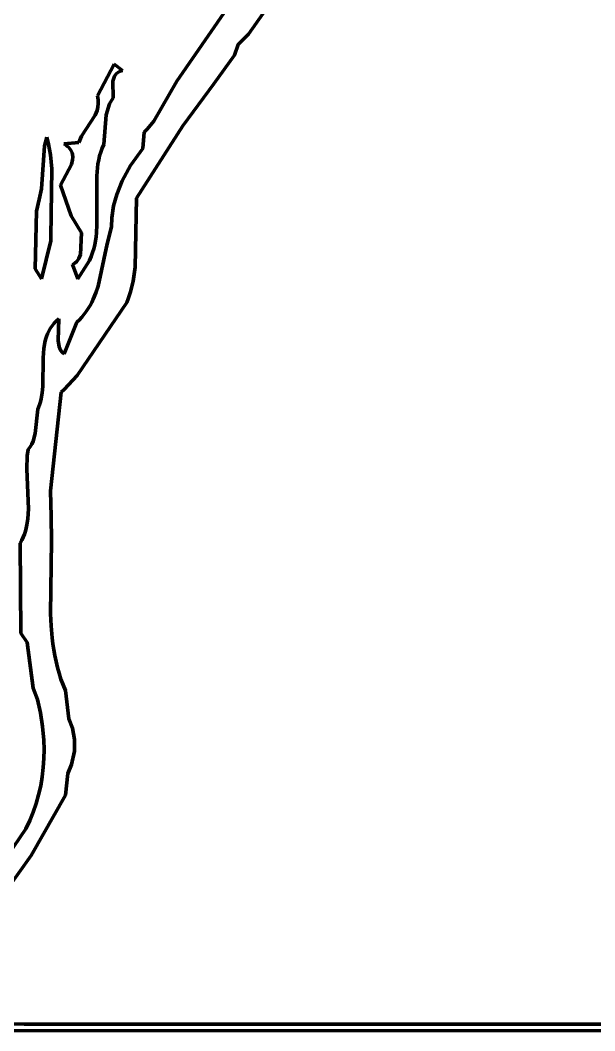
# Model space of a CAD drawing. Header units: millimetres. Extents: x 0 to 7.9, y 0 to 11.
# Drawn here: x 2.076 to 3.256, y 0 to 2.075 of the extents above; entities that cross this region are included whole.
import ezdxf

# ---------------------------------------------------------------- set-up
doc = ezdxf.new("R2010")
doc.units = ezdxf.units.MM
doc.layers.add('color#020202ff', color=7, linetype='CONTINUOUS', lineweight=100)
doc.layers.add('color#ffffffff', color=7, linetype='CONTINUOUS', lineweight=100)

msp = doc.modelspace()

# ---------------------------------------------------------------- linework, layer by layer
at = {"layer": 'color#020202ff'}
for p, q in [((2.606, 2.1339), (2.5447, 2.0464)), ((2.3978, 1.9502), (2.5001, 2.0984)), ((2.5447, 2.0464), (2.5236, 2.0253)), ((2.5236, 2.0253), (2.5159, 2.0035)), ((2.5159, 2.0035), (2.4737, 1.9447)), ((2.2344, 1.9198), (2.2687, 1.9851)), ((2.2687, 1.9851), (2.2862, 1.9721)), ((2.2862, 1.9721), (2.281, 1.9704)), ((2.2696, 1.9604), (2.2665, 1.9504)), ((2.2733, 1.9654), (2.2696, 1.9604)), ((2.2767, 1.9681), (2.2733, 1.9654)), ((2.281, 1.9704), (2.2767, 1.9681)), ((2.2665, 1.9504), (2.2667, 1.9156)), ((2.3505, 1.8683), (2.3978, 1.9502)), ((2.4737, 1.9447), (2.4098, 1.8584)), ((2.2353, 1.9157), (2.2344, 1.9198)), ((2.236, 1.9117), (2.2353, 1.9157)), ((2.2363, 1.9079), (2.236, 1.9117)), ((2.2667, 1.9156), (2.2596, 1.9037)), ((2.2298, 1.8804), (2.2338, 1.8901)), ((2.2338, 1.8901), (2.2355, 1.897)), ((2.2355, 1.897), (2.2363, 1.9042)), ((2.2363, 1.9042), (2.2363, 1.9079)), ((2.2596, 1.9037), (2.2527, 1.8813)), ((2.202, 1.8374), (2.2298, 1.8804)), ((2.2527, 1.8813), (2.2475, 1.8202)), ((2.337, 1.8517), (2.3505, 1.8683)), ((2.4098, 1.8584), (2.3149, 1.7101)), ((2.3307, 1.8456), (2.337, 1.8517)), ((2.1261, 1.8176), (2.1304, 1.835)), ((2.1304, 1.835), (2.1341, 1.8207)), ((2.1961, 1.8239), (2.202, 1.8374)), ((2.3279, 1.8117), (2.3307, 1.8456)), ((2.1199, 1.7289), (2.1261, 1.8176)), ((2.1341, 1.8207), (2.1381, 1.7991)), ((2.1657, 1.8218), (2.1961, 1.8239)), ((2.1694, 1.8192), (2.1657, 1.8218)), ((2.1727, 1.8166), (2.1694, 1.8192)), ((2.1755, 1.8139), (2.1727, 1.8166)), ((2.1778, 1.8112), (2.1755, 1.8139)), ((2.1798, 1.8085), (2.1778, 1.8112)), ((2.1813, 1.8057), (2.1798, 1.8085)), ((2.1825, 1.8029), (2.1813, 1.8057)), ((2.2442, 1.8124), (2.2415, 1.8046)), ((2.2475, 1.8202), (2.2442, 1.8124)), ((2.3026, 1.7773), (2.3279, 1.8117)), ((2.1381, 1.7991), (2.1407, 1.77)), ((2.1813, 1.7792), (2.1837, 1.7883)), ((2.1834, 1.8), (2.1825, 1.8029)), ((2.1841, 1.7942), (2.1834, 1.8)), ((2.1837, 1.7883), (2.1841, 1.7942)), ((2.2372, 1.7886), (2.2357, 1.7805)), ((2.2391, 1.7966), (2.2372, 1.7886)), ((2.2415, 1.8046), (2.2391, 1.7966)), ((2.1407, 1.77), (2.1387, 1.6297)), ((2.1586, 1.7366), (2.1813, 1.7792)), ((2.2345, 1.7724), (2.233, 1.7559)), ((2.2357, 1.7805), (2.2345, 1.7724)), ((2.2851, 1.7454), (2.3026, 1.7773)), ((2.233, 1.7559), (2.2336, 1.689)), ((2.2741, 1.7173), (2.2851, 1.7454)), ((2.1149, 1.7072), (2.1199, 1.7289)), ((2.1809, 1.6737), (2.1586, 1.7366)), ((2.1095, 1.6832), (2.1149, 1.7072)), ((2.2679, 1.6939), (2.2741, 1.7173)), ((2.3149, 1.7101), (2.3122, 1.5684)), ((2.107, 1.5649), (2.1095, 1.6832)), ((2.2336, 1.689), (2.2336, 1.6554)), ((2.2642, 1.6698), (2.2679, 1.6939)), ((2.202, 1.6388), (2.1809, 1.6737)), ((2.2632, 1.6513), (2.2642, 1.6698)), ((2.2336, 1.6554), (2.2326, 1.6388)), ((2.2544, 1.6162), (2.2632, 1.6513)), ((2.139, 1.6224), (2.1195, 1.544)), ((2.1387, 1.6297), (2.139, 1.6224)), ((2.1999, 1.5944), (2.202, 1.6388)), ((2.2305, 1.6223), (2.2289, 1.6142)), ((2.2317, 1.6305), (2.2305, 1.6223)), ((2.2326, 1.6388), (2.2317, 1.6305)), ((2.2269, 1.606), (2.2245, 1.598)), ((2.2289, 1.6142), (2.2269, 1.606)), ((2.2358, 1.5295), (2.2544, 1.6162)), ((2.1881, 1.5766), (2.1921, 1.58)), ((2.1921, 1.58), (2.1964, 1.5857)), ((2.2183, 1.5821), (2.194, 1.5443)), ((2.1964, 1.5857), (2.1999, 1.5944)), ((2.2217, 1.59), (2.2183, 1.5821)), ((2.2245, 1.598), (2.2217, 1.59)), ((2.1195, 1.544), (2.107, 1.5649)), ((2.1833, 1.5737), (2.1881, 1.5766)), ((2.194, 1.5443), (2.1833, 1.5737)), ((2.3122, 1.5684), (2.3078, 1.5391)), ((2.3078, 1.5391), (2.3024, 1.5173)), ((2.2259, 1.5023), (2.2313, 1.5157)), ((2.2313, 1.5157), (2.2358, 1.5295)), ((2.3024, 1.5173), (2.2978, 1.503)), ((2.295, 1.4959), (2.193, 1.3457)), ((2.2194, 1.4895), (2.2228, 1.4958)), ((2.2228, 1.4958), (2.2259, 1.5023)), ((2.2978, 1.503), (2.295, 1.4959)), ((2.2074, 1.4714), (2.2117, 1.4773)), ((2.2117, 1.4773), (2.2157, 1.4833)), ((2.2157, 1.4833), (2.2194, 1.4895)), ((2.1414, 1.4478), (2.1456, 1.4529)), ((2.1456, 1.4529), (2.1503, 1.4577)), ((2.1503, 1.4577), (2.1556, 1.4624)), ((2.1556, 1.4624), (2.1536, 1.4175)), ((2.1661, 1.39), (2.1921, 1.455)), ((2.1921, 1.455), (2.1976, 1.4603)), ((2.1976, 1.4603), (2.2027, 1.4658)), ((2.2027, 1.4658), (2.2074, 1.4714)), ((2.1319, 1.4315), (2.1346, 1.4371)), ((2.1346, 1.4371), (2.1378, 1.4425)), ((2.1378, 1.4425), (2.1414, 1.4478)), ((2.1242, 1.4015), (2.1263, 1.4138)), ((2.1263, 1.4138), (2.1278, 1.4199)), ((2.1278, 1.4199), (2.1297, 1.4257)), ((2.1297, 1.4257), (2.1319, 1.4315)), ((2.1536, 1.4175), (2.1557, 1.4048)), ((2.1228, 1.3823), (2.1242, 1.4015)), ((2.1557, 1.4048), (2.1589, 1.398)), ((2.1589, 1.398), (2.162, 1.3938)), ((2.162, 1.3938), (2.1661, 1.39)), ((2.1224, 1.3231), (2.1228, 1.3823)), ((2.193, 1.3457), (2.1661, 1.3167)), ((2.1192, 1.2978), (2.1213, 1.3103)), ((2.1213, 1.3103), (2.1224, 1.3231)), ((2.1603, 1.3112), (2.1382, 1.1092)), ((2.1661, 1.3167), (2.1603, 1.3112)), ((2.1158, 1.2858), (2.1177, 1.2917)), ((2.1177, 1.2917), (2.1192, 1.2978)), ((2.1066, 1.2266), (2.1121, 1.2764)), ((2.1121, 1.2764), (2.1158, 1.2858)), ((2.1028, 1.2107), (2.1066, 1.2266)), ((2.0966, 1.1991), (2.1001, 1.2047)), ((2.1001, 1.2047), (2.1028, 1.2107)), ((2.0904, 1.1806), (2.092, 1.1937)), ((2.092, 1.1937), (2.0966, 1.1991)), ((2.0897, 1.1537), (2.0904, 1.1806)), ((2.0931, 1.0717), (2.0897, 1.1537)), ((2.1382, 1.1092), (2.1393, 1.056)), ((2.0918, 1.0517), (2.0931, 1.0717)), ((2.0884, 1.0324), (2.0898, 1.0387)), ((2.0898, 1.0387), (2.0918, 1.0517)), ((2.1393, 1.056), (2.1403, 1.0064)), ((2.0822, 1.0137), (2.0846, 1.0198)), ((2.0846, 1.0198), (2.0867, 1.026)), ((2.0867, 1.026), (2.0884, 1.0324)), ((2.0762, 1.0017), (2.0794, 1.0077)), ((2.077, 0.8169), (2.0762, 1.0017)), ((2.0794, 1.0077), (2.0822, 1.0137)), ((2.1403, 1.0064), (2.1385, 0.8565)), ((2.1385, 0.8565), (2.1396, 0.8317)), ((2.1396, 0.8317), (2.1418, 0.8071)), ((2.0904, 0.7973), (2.077, 0.8169)), ((2.1023, 0.7033), (2.0904, 0.7973)), ((2.1418, 0.8071), (2.1432, 0.7948)), ((2.1432, 0.7948), (2.1451, 0.7826)), ((2.1451, 0.7826), (2.1472, 0.7704)), ((2.1472, 0.7704), (2.1497, 0.7583)), ((2.1497, 0.7583), (2.1526, 0.7462)), ((2.1526, 0.7462), (2.156, 0.7343)), ((2.156, 0.7343), (2.1597, 0.7223)), ((2.1597, 0.7223), (2.164, 0.7105)), ((2.164, 0.7105), (2.1687, 0.6987)), ((2.1116, 0.68), (2.1023, 0.7033)), ((2.1687, 0.6987), (2.1756, 0.6405)), ((2.1178, 0.6527), (2.1116, 0.68)), ((2.1221, 0.6249), (2.1178, 0.6527)), ((2.1245, 0.5968), (2.1221, 0.6249)), ((2.1756, 0.6405), (2.1831, 0.6218)), ((2.1831, 0.6218), (2.1876, 0.5983)), ((2.125, 0.578), (2.1245, 0.5968)), ((2.1876, 0.5983), (2.1875, 0.5743)), ((2.1246, 0.5592), (2.125, 0.578)), ((2.1875, 0.5743), (2.1816, 0.5469)), ((2.1211, 0.5218), (2.1233, 0.5405)), ((2.1233, 0.5405), (2.1246, 0.5592)), ((2.1816, 0.5469), (2.1739, 0.5284)), ((2.118, 0.5033), (2.1211, 0.5218)), ((2.1739, 0.5284), (2.169, 0.4837)), ((2.1138, 0.4849), (2.118, 0.5033)), ((2.169, 0.4837), (2.0982, 0.3601)), ((2.1088, 0.4668), (2.1138, 0.4849)), ((2.1027, 0.449), (2.1088, 0.4668)), ((2.0956, 0.4316), (2.1027, 0.449)), ((2.0875, 0.4145), (2.0956, 0.4316)), ((2.0501, 0.3596), (2.0875, 0.4145)), ((2.0982, 0.3601), (2.0477, 0.2886)), ((1.7225, 0.0214), (2.0839, 0.0139)), ((7.875, 0), (0, 0)), ((2.0839, 0.0139), (7.8202, 0.0138))]:
    msp.add_line(p, q, dxfattribs=at)
at = {"layer": 'color#ffffffff'}
for p, q in [((2.5447, 2.0464), (2.606, 2.1339)), ((2.5001, 2.0984), (2.3978, 1.9502)), ((2.5236, 2.0253), (2.5447, 2.0464)), ((2.5159, 2.0035), (2.5236, 2.0253)), ((2.4737, 1.9447), (2.5159, 2.0035)), ((2.2687, 1.9851), (2.2344, 1.9198)), ((2.2862, 1.9721), (2.2687, 1.9851)), ((2.281, 1.9704), (2.2862, 1.9721)), ((2.2665, 1.9504), (2.2696, 1.9604)), ((2.2696, 1.9604), (2.2733, 1.9654)), ((2.2733, 1.9654), (2.2767, 1.9681)), ((2.2767, 1.9681), (2.281, 1.9704)), ((2.2667, 1.9156), (2.2665, 1.9504)), ((2.3978, 1.9502), (2.3505, 1.8683)), ((2.4098, 1.8584), (2.4737, 1.9447)), ((2.2344, 1.9198), (2.2353, 1.9157)), ((2.2353, 1.9157), (2.236, 1.9117)), ((2.236, 1.9117), (2.2363, 1.9079)), ((2.2596, 1.9037), (2.2667, 1.9156)), ((2.2338, 1.8901), (2.2298, 1.8804)), ((2.2355, 1.897), (2.2338, 1.8901)), ((2.2363, 1.9042), (2.2355, 1.897)), ((2.2363, 1.9079), (2.2363, 1.9042)), ((2.2527, 1.8813), (2.2596, 1.9037)), ((2.2298, 1.8804), (2.202, 1.8374)), ((2.2475, 1.8202), (2.2527, 1.8813)), ((2.3505, 1.8683), (2.337, 1.8517)), ((2.3149, 1.7101), (2.4098, 1.8584)), ((2.337, 1.8517), (2.3307, 1.8456)), ((2.1304, 1.835), (2.1261, 1.8176)), ((2.1341, 1.8207), (2.1304, 1.835)), ((2.202, 1.8374), (2.1961, 1.8239)), ((2.3307, 1.8456), (2.3279, 1.8117)), ((2.1261, 1.8176), (2.1199, 1.7289)), ((2.1381, 1.7991), (2.1341, 1.8207)), ((2.1961, 1.8239), (2.1657, 1.8218)), ((2.1657, 1.8218), (2.1694, 1.8192)), ((2.1694, 1.8192), (2.1727, 1.8166)), ((2.1727, 1.8166), (2.1755, 1.8139)), ((2.1755, 1.8139), (2.1778, 1.8112)), ((2.1778, 1.8112), (2.1798, 1.8085)), ((2.1798, 1.8085), (2.1813, 1.8057)), ((2.1813, 1.8057), (2.1825, 1.8029)), ((2.2415, 1.8046), (2.2442, 1.8124)), ((2.2442, 1.8124), (2.2475, 1.8202)), ((2.3279, 1.8117), (2.3026, 1.7773)), ((2.1407, 1.77), (2.1381, 1.7991)), ((2.1837, 1.7883), (2.1813, 1.7792)), ((2.1825, 1.8029), (2.1834, 1.8)), ((2.1834, 1.8), (2.1841, 1.7942)), ((2.1841, 1.7942), (2.1837, 1.7883)), ((2.2357, 1.7805), (2.2372, 1.7886)), ((2.2372, 1.7886), (2.2391, 1.7966)), ((2.2391, 1.7966), (2.2415, 1.8046)), ((2.1387, 1.6297), (2.1407, 1.77)), ((2.1813, 1.7792), (2.1586, 1.7366)), ((2.233, 1.7559), (2.2345, 1.7724)), ((2.2345, 1.7724), (2.2357, 1.7805)), ((2.3026, 1.7773), (2.2851, 1.7454)), ((2.2336, 1.689), (2.233, 1.7559)), ((2.2851, 1.7454), (2.2741, 1.7173)), ((2.1199, 1.7289), (2.1149, 1.7072)), ((2.1586, 1.7366), (2.1809, 1.6737)), ((2.1149, 1.7072), (2.1095, 1.6832)), ((2.2741, 1.7173), (2.2679, 1.6939)), ((2.3122, 1.5684), (2.3149, 1.7101)), ((2.1095, 1.6832), (2.107, 1.5649)), ((2.2336, 1.6554), (2.2336, 1.689)), ((2.2679, 1.6939), (2.2642, 1.6698)), ((2.1809, 1.6737), (2.202, 1.6388)), ((2.2642, 1.6698), (2.2632, 1.6513)), ((2.2326, 1.6388), (2.2336, 1.6554)), ((2.2632, 1.6513), (2.2544, 1.6162)), ((2.1195, 1.544), (2.139, 1.6224)), ((2.139, 1.6224), (2.1387, 1.6297)), ((2.202, 1.6388), (2.1999, 1.5944)), ((2.2289, 1.6142), (2.2305, 1.6223)), ((2.2305, 1.6223), (2.2317, 1.6305)), ((2.2317, 1.6305), (2.2326, 1.6388)), ((2.2245, 1.598), (2.2269, 1.606)), ((2.2269, 1.606), (2.2289, 1.6142)), ((2.2544, 1.6162), (2.2358, 1.5295)), ((2.1921, 1.58), (2.1881, 1.5766)), ((2.1964, 1.5857), (2.1921, 1.58)), ((2.194, 1.5443), (2.2183, 1.5821)), ((2.1999, 1.5944), (2.1964, 1.5857)), ((2.2183, 1.5821), (2.2217, 1.59)), ((2.2217, 1.59), (2.2245, 1.598)), ((2.107, 1.5649), (2.1195, 1.544)), ((2.1881, 1.5766), (2.1833, 1.5737)), ((2.1833, 1.5737), (2.194, 1.5443)), ((2.3078, 1.5391), (2.3122, 1.5684)), ((2.3024, 1.5173), (2.3078, 1.5391)), ((2.2313, 1.5157), (2.2259, 1.5023)), ((2.2358, 1.5295), (2.2313, 1.5157)), ((2.2978, 1.503), (2.3024, 1.5173)), ((2.193, 1.3457), (2.295, 1.4959)), ((2.2228, 1.4958), (2.2194, 1.4895)), ((2.2259, 1.5023), (2.2228, 1.4958)), ((2.295, 1.4959), (2.2978, 1.503)), ((2.2117, 1.4773), (2.2074, 1.4714)), ((2.2157, 1.4833), (2.2117, 1.4773)), ((2.2194, 1.4895), (2.2157, 1.4833)), ((2.1456, 1.4529), (2.1414, 1.4478)), ((2.1503, 1.4577), (2.1456, 1.4529)), ((2.1556, 1.4624), (2.1503, 1.4577)), ((2.1536, 1.4175), (2.1556, 1.4624)), ((2.1921, 1.455), (2.1661, 1.39)), ((2.1976, 1.4603), (2.1921, 1.455)), ((2.2027, 1.4658), (2.1976, 1.4603)), ((2.2074, 1.4714), (2.2027, 1.4658)), ((2.1346, 1.4371), (2.1319, 1.4315)), ((2.1378, 1.4425), (2.1346, 1.4371)), ((2.1414, 1.4478), (2.1378, 1.4425)), ((2.1263, 1.4138), (2.1242, 1.4015)), ((2.1278, 1.4199), (2.1263, 1.4138)), ((2.1297, 1.4257), (2.1278, 1.4199)), ((2.1319, 1.4315), (2.1297, 1.4257)), ((2.1557, 1.4048), (2.1536, 1.4175)), ((2.1242, 1.4015), (2.1228, 1.3823)), ((2.1589, 1.398), (2.1557, 1.4048)), ((2.162, 1.3938), (2.1589, 1.398)), ((2.1661, 1.39), (2.162, 1.3938)), ((2.1228, 1.3823), (2.1224, 1.3231)), ((2.1661, 1.3167), (2.193, 1.3457)), ((2.1213, 1.3103), (2.1192, 1.2978)), ((2.1224, 1.3231), (2.1213, 1.3103)), ((2.1382, 1.1092), (2.1603, 1.3112)), ((2.1603, 1.3112), (2.1661, 1.3167)), ((2.1177, 1.2917), (2.1158, 1.2858)), ((2.1192, 1.2978), (2.1177, 1.2917)), ((2.1121, 1.2764), (2.1066, 1.2266)), ((2.1158, 1.2858), (2.1121, 1.2764)), ((2.1066, 1.2266), (2.1028, 1.2107)), ((2.1001, 1.2047), (2.0966, 1.1991)), ((2.1028, 1.2107), (2.1001, 1.2047)), ((2.092, 1.1937), (2.0904, 1.1806)), ((2.0966, 1.1991), (2.092, 1.1937)), ((2.0904, 1.1806), (2.0897, 1.1537)), ((2.0897, 1.1537), (2.0931, 1.0717)), ((2.1393, 1.056), (2.1382, 1.1092)), ((2.0931, 1.0717), (2.0918, 1.0517)), ((2.0898, 1.0387), (2.0884, 1.0324)), ((2.0918, 1.0517), (2.0898, 1.0387)), ((2.1403, 1.0064), (2.1393, 1.056)), ((2.0846, 1.0198), (2.0822, 1.0137)), ((2.0867, 1.026), (2.0846, 1.0198)), ((2.0884, 1.0324), (2.0867, 1.026)), ((2.0794, 1.0077), (2.0762, 1.0017)), ((2.0762, 1.0017), (2.077, 0.8169)), ((2.0822, 1.0137), (2.0794, 1.0077)), ((2.1385, 0.8565), (2.1403, 1.0064)), ((2.1396, 0.8317), (2.1385, 0.8565)), ((2.1418, 0.8071), (2.1396, 0.8317)), ((2.077, 0.8169), (2.0904, 0.7973)), ((2.0904, 0.7973), (2.1023, 0.7033)), ((2.1432, 0.7948), (2.1418, 0.8071)), ((2.1451, 0.7826), (2.1432, 0.7948)), ((2.1472, 0.7704), (2.1451, 0.7826)), ((2.1497, 0.7583), (2.1472, 0.7704)), ((2.1526, 0.7462), (2.1497, 0.7583)), ((2.156, 0.7343), (2.1526, 0.7462)), ((2.1597, 0.7223), (2.156, 0.7343)), ((2.164, 0.7105), (2.1597, 0.7223)), ((2.1687, 0.6987), (2.164, 0.7105)), ((2.1023, 0.7033), (2.1116, 0.68)), ((2.1756, 0.6405), (2.1687, 0.6987)), ((2.1116, 0.68), (2.1178, 0.6527)), ((2.1178, 0.6527), (2.1221, 0.6249)), ((2.1221, 0.6249), (2.1245, 0.5968)), ((2.1831, 0.6218), (2.1756, 0.6405)), ((2.1876, 0.5983), (2.1831, 0.6218)), ((2.1245, 0.5968), (2.125, 0.578)), ((2.1875, 0.5743), (2.1876, 0.5983)), ((2.125, 0.578), (2.1246, 0.5592)), ((2.1816, 0.5469), (2.1875, 0.5743)), ((2.1233, 0.5405), (2.1211, 0.5218)), ((2.1246, 0.5592), (2.1233, 0.5405)), ((2.1739, 0.5284), (2.1816, 0.5469)), ((2.1211, 0.5218), (2.118, 0.5033)), ((2.169, 0.4837), (2.1739, 0.5284)), ((2.118, 0.5033), (2.1138, 0.4849)), ((2.0982, 0.3601), (2.169, 0.4837)), ((2.1138, 0.4849), (2.1088, 0.4668)), ((2.1088, 0.4668), (2.1027, 0.449)), ((2.1027, 0.449), (2.0956, 0.4316)), ((2.0956, 0.4316), (2.0875, 0.4145)), ((2.0875, 0.4145), (2.0501, 0.3596)), ((2.0477, 0.2886), (2.0982, 0.3601)), ((2.0839, 0.0139), (1.7225, 0.0214)), ((7.8202, 0.0138), (2.0839, 0.0139))]:
    msp.add_line(p, q, dxfattribs=at)

doc.saveas('drawing.dxf')
